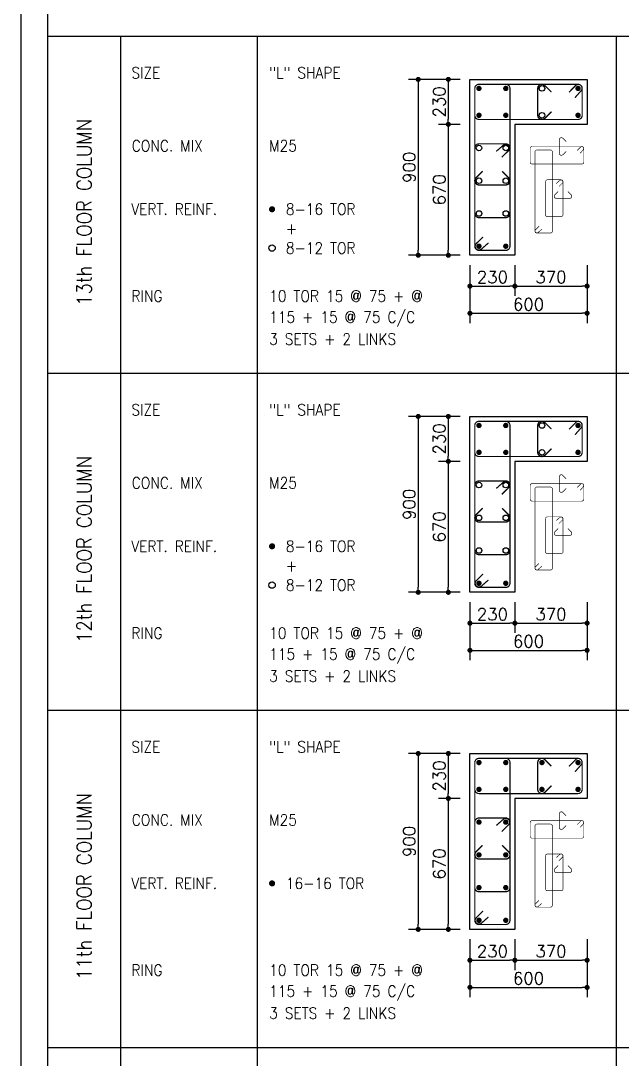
# Model space of a CAD drawing. Extents: x -200722 to 834823, y -494970 to 88783.
# Drawn here: x 329946 to 342269, y -154676 to -133417 of the extents above; entities that cross this region are included whole.
import ezdxf
from ezdxf.enums import TextEntityAlignment as Align

# ---------------------------------------------------------------- set-up
doc = ezdxf.new("R2010")
doc.units = 0
doc.header["$LTSCALE"] = 100
doc.header["$MEASUREMENT"] = 0
doc.header["$PDMODE"] = 34
doc.layers.get('0').update_dxf_attribs({"linetype": 'CONTINUOUS'})
doc.layers.get('DEFPOINTS').update_dxf_attribs({"linetype": 'CONTINUOUS'})
for name, color, linetype in [('5', 4, 'CONTINUOUS'), ('BEAM', 4, 'CONTINUOUS'), ('column', 240, 'CONTINUOUS'), ('STEEL', 6, 'CONTINUOUS'), ('TEXT', 2, 'CONTINUOUS')]:
    doc.layers.add(name, color=color, linetype=linetype)
doc.layers.add('9_PRINT BOUNDARY_NON PRINT', color=32, linetype='CONTINUOUS', plot=False)
doc.layers.add('9_TITLE TEXT', color=7, linetype='CONTINUOUS', lineweight=20)
doc.layers.add('g-dim', color=6, linetype='CONTINUOUS', lineweight=9)
doc.styles.add('ROMANS', font='romans.shx')
doc.styles.get("Standard").update_dxf_attribs({"font": 'simplex.shx'})
doc.dimstyles.new('STANDARD$0', dxfattribs={"dimtxt": 2.5, "dimasz": 2.5, "dimexe": 2, "dimexo": 0.7, "dimgap": 0.9, "dimtad": 1, "dimdec": 0, "dimdsep": 46, "dimtxsty": 'ROMANS', "dimcen": 0.09, "dimclrd": 4, "dimclre": 4, "dimclrt": 3, "dimadec": 0, "dimazin": 0, "dimtfac": 1, "dimtdec": 0, "dimtmove": 0, "dimatfit": 3, "dimfxl": 1, "dimtolj": 1, "dimtzin": 0, "dimarcsym": 0})

# ---------------------------------------------------------------- blocks, each defined once
blk = doc.blocks.new('DOT')
at = {"color": 0, "linetype": 'ByBlock'}
blk.add_line((-0.5, 0), (-1, 0), dxfattribs=at)
at = {"color": 0, "linetype": 'ByBlock', "const_width": 0.5}
blk.add_lwpolyline([(-0.25, 0, 1), (0.25, 0, 1)], format="xyb", close=True, dxfattribs=at)
blk = doc.blocks.new('*D1723')
at = {"layer": 'BEAM', "color": 0, "lineweight": -2, "transparency": 16777216}
for p, q in [((340069, -145317), (340069, -145949)), ((341549, -145317), (341549, -145949)), ((340173, -145749), (341445, -145749))]:
    blk.add_line(p, q, dxfattribs=at)
at = {"layer": 'DEFPOINTS', "color": 0, "lineweight": -3, "transparency": 16777216}
for p in [(340069, -145117), (341549, -145117), (341549, -145749)]:
    blk.add_point(p, dxfattribs=at)
at = {"layer": 'BEAM', "color": 0, "lineweight": -2, "transparency": 16777216, "xscale": 104, "yscale": 104, "zscale": 104, "rotation": 180}
blk.add_blockref('DOT', (340069, -145749), dxfattribs=at)
at = {"layer": 'BEAM', "color": 0, "lineweight": -2, "transparency": 16777216, "xscale": 104, "yscale": 104, "zscale": 104}
blk.add_blockref('DOT', (341549, -145749), dxfattribs=at)
at = {"layer": 'BEAM', "color": 0, "transparency": 16777216, "insert": (340809, -145565), "char_height": 248, "attachment_point": 5}
blk.add_mtext('\\A1;370', dxfattribs=at)
blk = doc.blocks.new('_DOT')
at = {"color": 0, "linetype": 'ByBlock'}
blk.add_line((-0.5, 0), (-1, 0), dxfattribs=at)
at = {"color": 0, "linetype": 'ByBlock', "const_width": 0.5}
blk.add_lwpolyline([(-0.25, 0, 1), (0.25, 0, 1)], format="xyb", close=True, dxfattribs=at)
blk = doc.blocks.new('*D1724')
at = {"layer": 'BEAM', "color": 0, "lineweight": -2, "transparency": 16777216}
for p, q in [((338949, -141517), (338506, -141517)), ((338706, -141621), (338706, -142333)), ((338949, -142437), (338506, -142437))]:
    blk.add_line(p, q, dxfattribs=at)
at = {"layer": 'DEFPOINTS', "color": 0, "lineweight": -3, "transparency": 16777216}
for p in [(339149, -141517, 27583), (338706, -142437), (339149, -142437, 27583)]:
    blk.add_point(p, dxfattribs=at)
at = {"layer": 'BEAM', "color": 0, "lineweight": -2, "transparency": 16777216, "xscale": 104, "yscale": 104, "zscale": 104}
for p, rotation in [((338706, -141517), 90), ((338706, -142437), 270)]:
    blk.add_blockref('DOT', p, dxfattribs=dict(at, rotation=rotation))
at = {"layer": 'BEAM', "color": 0, "transparency": 16777216, "insert": (338522, -141977), "char_height": 248, "attachment_point": 5, "rotation": 90}
blk.add_mtext('\\A1;230', dxfattribs=at)
blk = doc.blocks.new('*D1725')
at = {"layer": 'BEAM', "color": 0, "lineweight": -2, "transparency": 16777216}
for p, q in [((338949, -142437), (338506, -142437)), ((338706, -142541), (338706, -145013)), ((338949, -145117), (338506, -145117))]:
    blk.add_line(p, q, dxfattribs=at)
at = {"layer": 'DEFPOINTS', "color": 0, "lineweight": -3, "transparency": 16777216}
for p in [(339149, -142437, 27583), (338706, -145117), (339149, -145117, 27583)]:
    blk.add_point(p, dxfattribs=at)
at = {"layer": 'BEAM', "color": 0, "lineweight": -2, "transparency": 16777216, "xscale": 104, "yscale": 104, "zscale": 104}
for p, rotation in [((338706, -142437), 90), ((338706, -145117), 270)]:
    blk.add_blockref('DOT', p, dxfattribs=dict(at, rotation=rotation))
at = {"layer": 'BEAM', "color": 0, "transparency": 16777216, "insert": (338522, -143777), "char_height": 248, "attachment_point": 5, "rotation": 90}
blk.add_mtext('\\A1;670', dxfattribs=at)
blk = doc.blocks.new('*D1726')
at = {"layer": 'BEAM', "color": 0, "lineweight": -2, "transparency": 16777216}
for p, q in [((338949, -141517), (337889, -141517)), ((338089, -141621), (338089, -145013)), ((338949, -145117), (337889, -145117))]:
    blk.add_line(p, q, dxfattribs=at)
at = {"layer": 'DEFPOINTS', "color": 0, "lineweight": -3, "transparency": 16777216}
for p in [(339149, -141517, 27583), (338089, -145117), (339149, -145117, 27583)]:
    blk.add_point(p, dxfattribs=at)
at = {"layer": 'BEAM', "color": 0, "lineweight": -2, "transparency": 16777216, "xscale": 104, "yscale": 104, "zscale": 104}
for p, rotation in [((338089, -141517), 90), ((338089, -145117), 270)]:
    blk.add_blockref('DOT', p, dxfattribs=dict(at, rotation=rotation))
at = {"layer": 'BEAM', "color": 0, "transparency": 16777216, "insert": (337905, -143317), "char_height": 248, "attachment_point": 5, "rotation": 90}
blk.add_mtext('\\A1;900', dxfattribs=at)
blk = doc.blocks.new('*D1727')
at = {"layer": 'BEAM', "color": 0, "lineweight": -2, "transparency": 16777216}
for p, q in [((339149, -145317), (339149, -145949)), ((340069, -145317), (340069, -145949)), ((339253, -145749), (339965, -145749))]:
    blk.add_line(p, q, dxfattribs=at)
at = {"layer": 'DEFPOINTS', "color": 0, "lineweight": -3, "transparency": 16777216}
for p in [(339149, -145117), (340069, -145117), (340069, -145749)]:
    blk.add_point(p, dxfattribs=at)
at = {"layer": 'BEAM', "color": 0, "lineweight": -2, "transparency": 16777216, "xscale": 104, "yscale": 104, "zscale": 104, "rotation": 180}
blk.add_blockref('DOT', (339149, -145749), dxfattribs=at)
at = {"layer": 'BEAM', "color": 0, "lineweight": -2, "transparency": 16777216, "xscale": 104, "yscale": 104, "zscale": 104}
blk.add_blockref('DOT', (340069, -145749), dxfattribs=at)
at = {"layer": 'BEAM', "color": 0, "transparency": 16777216, "insert": (339609, -145565), "char_height": 248, "attachment_point": 5}
blk.add_mtext('\\A1;230', dxfattribs=at)
blk = doc.blocks.new('*D1728')
at = {"layer": 'BEAM', "color": 0, "lineweight": -2, "transparency": 16777216}
for p, q in [((339149, -145749), (339149, -146505)), ((341549, -145749), (341549, -146505)), ((339253, -146305), (341445, -146305))]:
    blk.add_line(p, q, dxfattribs=at)
at = {"layer": 'DEFPOINTS', "color": 0, "lineweight": -3, "transparency": 16777216}
for p in [(339149, -145549), (341549, -145549), (341549, -146305)]:
    blk.add_point(p, dxfattribs=at)
at = {"layer": 'BEAM', "color": 0, "lineweight": -2, "transparency": 16777216, "xscale": 104, "yscale": 104, "zscale": 104, "rotation": 180}
blk.add_blockref('DOT', (339149, -146305), dxfattribs=at)
at = {"layer": 'BEAM', "color": 0, "lineweight": -2, "transparency": 16777216, "xscale": 104, "yscale": 104, "zscale": 104}
blk.add_blockref('DOT', (341549, -146305), dxfattribs=at)
at = {"layer": 'BEAM', "color": 0, "transparency": 16777216, "insert": (340349, -146121), "char_height": 248, "attachment_point": 5}
blk.add_mtext('\\A1;600', dxfattribs=at)
blk = doc.blocks.new('*D1729')
at = {"layer": 'BEAM', "color": 0, "lineweight": -2, "transparency": 16777216}
for p, q in [((340069, -138417), (340069, -139049)), ((341549, -138417), (341549, -139049)), ((340173, -138849), (341445, -138849))]:
    blk.add_line(p, q, dxfattribs=at)
at = {"layer": 'DEFPOINTS', "color": 0, "lineweight": -3, "transparency": 16777216}
for p in [(340069, -138217), (341549, -138217), (341549, -138849)]:
    blk.add_point(p, dxfattribs=at)
at = {"layer": 'BEAM', "color": 0, "lineweight": -2, "transparency": 16777216, "xscale": 104, "yscale": 104, "zscale": 104, "rotation": 180}
blk.add_blockref('DOT', (340069, -138849), dxfattribs=at)
at = {"layer": 'BEAM', "color": 0, "lineweight": -2, "transparency": 16777216, "xscale": 104, "yscale": 104, "zscale": 104}
blk.add_blockref('DOT', (341549, -138849), dxfattribs=at)
at = {"layer": 'BEAM', "color": 0, "transparency": 16777216, "insert": (340809, -138665), "char_height": 248, "attachment_point": 5}
blk.add_mtext('\\A1;370', dxfattribs=at)
blk = doc.blocks.new('*D1730')
at = {"layer": 'BEAM', "color": 0, "lineweight": -2, "transparency": 16777216}
for p, q in [((338949, -134617), (338506, -134617)), ((338706, -134721), (338706, -135433)), ((338949, -135537), (338506, -135537))]:
    blk.add_line(p, q, dxfattribs=at)
at = {"layer": 'DEFPOINTS', "color": 0, "lineweight": -3, "transparency": 16777216}
for p in [(339149, -134617, 27583), (338706, -135537), (339149, -135537, 27583)]:
    blk.add_point(p, dxfattribs=at)
at = {"layer": 'BEAM', "color": 0, "lineweight": -2, "transparency": 16777216, "xscale": 104, "yscale": 104, "zscale": 104}
for p, rotation in [((338706, -134617), 90), ((338706, -135537), 270)]:
    blk.add_blockref('DOT', p, dxfattribs=dict(at, rotation=rotation))
at = {"layer": 'BEAM', "color": 0, "transparency": 16777216, "insert": (338522, -135077), "char_height": 248, "attachment_point": 5, "rotation": 90}
blk.add_mtext('\\A1;230', dxfattribs=at)
blk = doc.blocks.new('*D1731')
at = {"layer": 'BEAM', "color": 0, "lineweight": -2, "transparency": 16777216}
for p, q in [((338949, -135537), (338506, -135537)), ((338706, -135641), (338706, -138113)), ((338949, -138217), (338506, -138217))]:
    blk.add_line(p, q, dxfattribs=at)
at = {"layer": 'DEFPOINTS', "color": 0, "lineweight": -3, "transparency": 16777216}
for p in [(339149, -135537, 27583), (338706, -138217), (339149, -138217, 27583)]:
    blk.add_point(p, dxfattribs=at)
at = {"layer": 'BEAM', "color": 0, "lineweight": -2, "transparency": 16777216, "xscale": 104, "yscale": 104, "zscale": 104}
for p, rotation in [((338706, -135537), 90), ((338706, -138217), 270)]:
    blk.add_blockref('DOT', p, dxfattribs=dict(at, rotation=rotation))
at = {"layer": 'BEAM', "color": 0, "transparency": 16777216, "insert": (338522, -136877), "char_height": 248, "attachment_point": 5, "rotation": 90}
blk.add_mtext('\\A1;670', dxfattribs=at)
blk = doc.blocks.new('*D1732')
at = {"layer": 'BEAM', "color": 0, "lineweight": -2, "transparency": 16777216}
for p, q in [((338949, -134617), (337889, -134617)), ((338089, -134721), (338089, -138113)), ((338949, -138217), (337889, -138217))]:
    blk.add_line(p, q, dxfattribs=at)
at = {"layer": 'DEFPOINTS', "color": 0, "lineweight": -3, "transparency": 16777216}
for p in [(339149, -134617, 27583), (338089, -138217), (339149, -138217, 27583)]:
    blk.add_point(p, dxfattribs=at)
at = {"layer": 'BEAM', "color": 0, "lineweight": -2, "transparency": 16777216, "xscale": 104, "yscale": 104, "zscale": 104}
for p, rotation in [((338089, -134617), 90), ((338089, -138217), 270)]:
    blk.add_blockref('DOT', p, dxfattribs=dict(at, rotation=rotation))
at = {"layer": 'BEAM', "color": 0, "transparency": 16777216, "insert": (337905, -136417), "char_height": 248, "attachment_point": 5, "rotation": 90}
blk.add_mtext('\\A1;900', dxfattribs=at)
blk = doc.blocks.new('*D1733')
at = {"layer": 'BEAM', "color": 0, "lineweight": -2, "transparency": 16777216}
for p, q in [((339149, -138417), (339149, -139049)), ((340069, -138417), (340069, -139049)), ((339253, -138849), (339965, -138849))]:
    blk.add_line(p, q, dxfattribs=at)
at = {"layer": 'DEFPOINTS', "color": 0, "lineweight": -3, "transparency": 16777216}
for p in [(339149, -138217), (340069, -138217), (340069, -138849)]:
    blk.add_point(p, dxfattribs=at)
at = {"layer": 'BEAM', "color": 0, "lineweight": -2, "transparency": 16777216, "xscale": 104, "yscale": 104, "zscale": 104, "rotation": 180}
blk.add_blockref('DOT', (339149, -138849), dxfattribs=at)
at = {"layer": 'BEAM', "color": 0, "lineweight": -2, "transparency": 16777216, "xscale": 104, "yscale": 104, "zscale": 104}
blk.add_blockref('DOT', (340069, -138849), dxfattribs=at)
at = {"layer": 'BEAM', "color": 0, "transparency": 16777216, "insert": (339609, -138665), "char_height": 248, "attachment_point": 5}
blk.add_mtext('\\A1;230', dxfattribs=at)
blk = doc.blocks.new('*D1734')
at = {"layer": 'BEAM', "color": 0, "lineweight": -2, "transparency": 16777216}
for p, q in [((339149, -138849), (339149, -139605)), ((341549, -138849), (341549, -139605)), ((339253, -139405), (341445, -139405))]:
    blk.add_line(p, q, dxfattribs=at)
at = {"layer": 'DEFPOINTS', "color": 0, "lineweight": -3, "transparency": 16777216}
for p in [(339149, -138649), (341549, -138649), (341549, -139405)]:
    blk.add_point(p, dxfattribs=at)
at = {"layer": 'BEAM', "color": 0, "lineweight": -2, "transparency": 16777216, "xscale": 104, "yscale": 104, "zscale": 104, "rotation": 180}
blk.add_blockref('DOT', (339149, -139405), dxfattribs=at)
at = {"layer": 'BEAM', "color": 0, "lineweight": -2, "transparency": 16777216, "xscale": 104, "yscale": 104, "zscale": 104}
blk.add_blockref('DOT', (341549, -139405), dxfattribs=at)
at = {"layer": 'BEAM', "color": 0, "transparency": 16777216, "insert": (340349, -139221), "char_height": 248, "attachment_point": 5}
blk.add_mtext('\\A1;600', dxfattribs=at)
blk = doc.blocks.new('*D1783')
at = {"layer": 'BEAM', "color": 0, "lineweight": -2, "transparency": 16777216}
for p, q in [((340069, -152217), (340069, -152849)), ((341549, -152217), (341549, -152849)), ((340173, -152649), (341445, -152649))]:
    blk.add_line(p, q, dxfattribs=at)
at = {"layer": 'DEFPOINTS', "color": 0, "lineweight": -3, "transparency": 16777216}
for p in [(340069, -152017), (341549, -152017), (341549, -152649)]:
    blk.add_point(p, dxfattribs=at)
at = {"layer": 'BEAM', "color": 0, "lineweight": -2, "transparency": 16777216, "xscale": 104, "yscale": 104, "zscale": 104, "rotation": 180}
blk.add_blockref('DOT', (340069, -152649), dxfattribs=at)
at = {"layer": 'BEAM', "color": 0, "lineweight": -2, "transparency": 16777216, "xscale": 104, "yscale": 104, "zscale": 104}
blk.add_blockref('DOT', (341549, -152649), dxfattribs=at)
at = {"layer": 'BEAM', "color": 0, "transparency": 16777216, "insert": (340809, -152465), "char_height": 248, "attachment_point": 5}
blk.add_mtext('\\A1;370', dxfattribs=at)
blk = doc.blocks.new('*D1784')
at = {"layer": 'BEAM', "color": 0, "lineweight": -2, "transparency": 16777216}
for p, q in [((338949, -148417), (338506, -148417)), ((338706, -148521), (338706, -149233)), ((338949, -149337), (338506, -149337))]:
    blk.add_line(p, q, dxfattribs=at)
at = {"layer": 'DEFPOINTS', "color": 0, "lineweight": -3, "transparency": 16777216}
for p in [(339149, -148417, 27583), (338706, -149337), (339149, -149337, 27583)]:
    blk.add_point(p, dxfattribs=at)
at = {"layer": 'BEAM', "color": 0, "lineweight": -2, "transparency": 16777216, "xscale": 104, "yscale": 104, "zscale": 104}
for p, rotation in [((338706, -148417), 90), ((338706, -149337), 270)]:
    blk.add_blockref('DOT', p, dxfattribs=dict(at, rotation=rotation))
at = {"layer": 'BEAM', "color": 0, "transparency": 16777216, "insert": (338522, -148877), "char_height": 248, "attachment_point": 5, "rotation": 90}
blk.add_mtext('\\A1;230', dxfattribs=at)
blk = doc.blocks.new('*D1785')
at = {"layer": 'BEAM', "color": 0, "lineweight": -2, "transparency": 16777216}
for p, q in [((338949, -149337), (338506, -149337)), ((338706, -149441), (338706, -151913)), ((338949, -152017), (338506, -152017))]:
    blk.add_line(p, q, dxfattribs=at)
at = {"layer": 'DEFPOINTS', "color": 0, "lineweight": -3, "transparency": 16777216}
for p in [(339149, -149337, 27583), (338706, -152017), (339149, -152017, 27583)]:
    blk.add_point(p, dxfattribs=at)
at = {"layer": 'BEAM', "color": 0, "lineweight": -2, "transparency": 16777216, "xscale": 104, "yscale": 104, "zscale": 104}
for p, rotation in [((338706, -149337), 90), ((338706, -152017), 270)]:
    blk.add_blockref('DOT', p, dxfattribs=dict(at, rotation=rotation))
at = {"layer": 'BEAM', "color": 0, "transparency": 16777216, "insert": (338522, -150677), "char_height": 248, "attachment_point": 5, "rotation": 90}
blk.add_mtext('\\A1;670', dxfattribs=at)
blk = doc.blocks.new('*D1786')
at = {"layer": 'BEAM', "color": 0, "lineweight": -2, "transparency": 16777216}
for p, q in [((338949, -148417), (337889, -148417)), ((338089, -148521), (338089, -151913)), ((338949, -152017), (337889, -152017))]:
    blk.add_line(p, q, dxfattribs=at)
at = {"layer": 'DEFPOINTS', "color": 0, "lineweight": -3, "transparency": 16777216}
for p in [(339149, -148417, 27583), (338089, -152017), (339149, -152017, 27583)]:
    blk.add_point(p, dxfattribs=at)
at = {"layer": 'BEAM', "color": 0, "lineweight": -2, "transparency": 16777216, "xscale": 104, "yscale": 104, "zscale": 104}
for p, rotation in [((338089, -148417), 90), ((338089, -152017), 270)]:
    blk.add_blockref('DOT', p, dxfattribs=dict(at, rotation=rotation))
at = {"layer": 'BEAM', "color": 0, "transparency": 16777216, "insert": (337905, -150217), "char_height": 248, "attachment_point": 5, "rotation": 90}
blk.add_mtext('\\A1;900', dxfattribs=at)
blk = doc.blocks.new('*D1787')
at = {"layer": 'BEAM', "color": 0, "lineweight": -2, "transparency": 16777216}
for p, q in [((339149, -152217), (339149, -152849)), ((340069, -152217), (340069, -152849)), ((339253, -152649), (339965, -152649))]:
    blk.add_line(p, q, dxfattribs=at)
at = {"layer": 'DEFPOINTS', "color": 0, "lineweight": -3, "transparency": 16777216}
for p in [(339149, -152017), (340069, -152017), (340069, -152649)]:
    blk.add_point(p, dxfattribs=at)
at = {"layer": 'BEAM', "color": 0, "lineweight": -2, "transparency": 16777216, "xscale": 104, "yscale": 104, "zscale": 104, "rotation": 180}
blk.add_blockref('DOT', (339149, -152649), dxfattribs=at)
at = {"layer": 'BEAM', "color": 0, "lineweight": -2, "transparency": 16777216, "xscale": 104, "yscale": 104, "zscale": 104}
blk.add_blockref('DOT', (340069, -152649), dxfattribs=at)
at = {"layer": 'BEAM', "color": 0, "transparency": 16777216, "insert": (339609, -152465), "char_height": 248, "attachment_point": 5}
blk.add_mtext('\\A1;230', dxfattribs=at)
blk = doc.blocks.new('*D1788')
at = {"layer": 'BEAM', "color": 0, "lineweight": -2, "transparency": 16777216}
for p, q in [((339149, -152649), (339149, -153405)), ((341549, -152649), (341549, -153405)), ((339253, -153205), (341445, -153205))]:
    blk.add_line(p, q, dxfattribs=at)
at = {"layer": 'DEFPOINTS', "color": 0, "lineweight": -3, "transparency": 16777216}
for p in [(339149, -152449), (341549, -152449), (341549, -153205)]:
    blk.add_point(p, dxfattribs=at)
at = {"layer": 'BEAM', "color": 0, "lineweight": -2, "transparency": 16777216, "xscale": 104, "yscale": 104, "zscale": 104, "rotation": 180}
blk.add_blockref('DOT', (339149, -153205), dxfattribs=at)
at = {"layer": 'BEAM', "color": 0, "lineweight": -2, "transparency": 16777216, "xscale": 104, "yscale": 104, "zscale": 104}
blk.add_blockref('DOT', (341549, -153205), dxfattribs=at)
at = {"layer": 'BEAM', "color": 0, "transparency": 16777216, "insert": (340349, -153021), "char_height": 248, "attachment_point": 5}
blk.add_mtext('\\A1;600', dxfattribs=at)

msp = doc.modelspace()

# ---------------------------------------------------------------- linework, layer by layer
at = {"color": 18, "true_color": 0x000000}
msp.add_lwpolyline([(330496.4, -183032.7), (421906.4, -183032.7), (421906.4, -118792.7), (330496.4, -118792.7)], close=True, dxfattribs=at)
at = {"layer": '5', "color": 7, "lineweight": -2}
for p, q in [((330496.4, -133732.7), (355643.1, -133732.7)), ((331996.4, -183032.7), (331996.4, -133732.7)), ((334796.4, -183032.7), (334796.4, -133732.7)), ((342152.3, -183032.7), (342152.3, -133732.7)), ((330496.4, -140632.7), (355643.1, -140632.7)), ((330496.4, -147532.7), (355643.1, -147532.7)), ((330496.4, -154432.7), (355643.1, -154432.7))]:
    msp.add_line(p, q, dxfattribs=at)
at = {"layer": '9_PRINT BOUNDARY_NON PRINT', "color": 18, "true_color": 0x000000}
msp.add_lwpolyline([(329946.4, -183582.7), (422456.4, -183582.7), (422456.4, -118242.7), (329946.4, -118242.7)], close=True, dxfattribs=at)
at = {"layer": '9_TITLE TEXT', "color": 18, "true_color": 0x000000}
msp.add_lwpolyline([(421906.4, -118792.7), (330496.4, -118792.7), (330496.4, -183032.7), (421906.4, -183032.7)], dxfattribs=at)
at = {"layer": 'column', "color": 4, "linetype": 'Continuous'}
for points in [[(340068.5, -135537), (340068.5, -138217), (339148.5, -138217), (339148.5, -134617), (341548.5, -134617), (341548.5, -135537), (340068.5, -135537)], [(340068.5, -134617), (340068.5, -134617.1)], [(340068.5, -142437), (340068.5, -145117), (339148.5, -145117), (339148.5, -141517), (341548.5, -141517), (341548.5, -142437), (340068.5, -142437)], [(340068.5, -141517), (340068.5, -141517.1)], [(340068.5, -149337), (340068.5, -152017), (339148.5, -152017), (339148.5, -148417), (341548.5, -148417), (341548.5, -149337), (340068.5, -149337)], [(340068.5, -148417), (340068.5, -148417.1)]]:
    msp.add_lwpolyline(points, dxfattribs=at)
at = {"layer": 'g-dim', "color": 62, "lineweight": -2}
for points, const_width in [([(339333.5, -137447), (339883.5, -137447, 0.4142136), (339968.5, -137362), (339968.5, -136022, 0.4142136), (339883.5, -135937), (339333.5, -135937, 0.4142136), (339248.5, -136022), (339248.5, -137362, 0.4142136)], 25), ([(340738.3, -137427.4), (341013.3, -137427.4, 0.4142136), (341055.8, -137384.9), (341055.8, -136714.9, 0.4142136), (341013.3, -136672.4), (340738.3, -136672.4, 0.4142136), (340695.8, -136714.9), (340695.8, -137384.9, 0.4142136)], 12.5), ([(339333.5, -144347), (339883.5, -144347, 0.4142136), (339968.5, -144262), (339968.5, -142922, 0.4142136), (339883.5, -142837), (339333.5, -142837, 0.4142136), (339248.5, -142922), (339248.5, -144262, 0.4142136)], 25), ([(340738.3, -144327.4), (341013.3, -144327.4, 0.4142136), (341055.8, -144284.9), (341055.8, -143614.9, 0.4142136), (341013.3, -143572.4), (340738.3, -143572.4, 0.4142136), (340695.8, -143614.9), (340695.8, -144284.9, 0.4142136)], 12.5), ([(339333.5, -151247), (339883.5, -151247, 0.4142136), (339968.5, -151162), (339968.5, -149822, 0.4142136), (339883.5, -149737), (339333.5, -149737, 0.4142136), (339248.5, -149822), (339248.5, -151162, 0.4142136)], 25), ([(340738.3, -151227.4), (341013.3, -151227.4, 0.4142136), (341055.8, -151184.9), (341055.8, -150514.9, 0.4142136), (341013.3, -150472.4), (340738.3, -150472.4, 0.4142136), (340695.8, -150514.9), (340695.8, -151184.9, 0.4142136)], 12.5)]:
    msp.add_lwpolyline(points, format="xyb", close=True, dxfattribs=dict(at, const_width=const_width))
for points, const_width in [([(339800.3, -136212.9), (339942.4, -136072.2, 0.9275277), (339832.8, -135963.6), (339687.8, -136091)], 25), ([(340971.7, -136810.3), (341042.8, -136740, 0.9275277), (340988, -136685.7), (340915.5, -136749.3)], 12.5), ([(339800.3, -143112.9), (339942.4, -142972.2, 0.9275277), (339832.8, -142863.6), (339687.8, -142991)], 25), ([(340971.7, -143710.3), (341042.8, -143640, 0.9275277), (340988, -143585.7), (340915.5, -143649.3)], 12.5), ([(339800.3, -150012.9), (339942.4, -149872.2, 0.9275277), (339832.8, -149763.6), (339687.8, -149891)], 25), ([(340971.7, -150610.3), (341042.8, -150540, 0.9275277), (340988, -150485.7), (340915.5, -150549.3)], 12.5)]:
    msp.add_lwpolyline(points, format="xyb", dxfattribs=dict(at, const_width=const_width))
at = {"layer": 'STEEL', "color": 18, "true_color": 0x000000}
for points, const_width in [([(339333.5, -134717), (339883.5, -134717, -0.4142136), (339968.5, -134802), (339968.5, -138032, -0.4142136), (339883.5, -138117), (339333.5, -138117, -0.4142136), (339248.5, -138032), (339248.5, -134802, -0.4142136)], 25), ([(339333.5, -134717), (341363.5, -134717, -0.4142136), (341448.5, -134802), (341448.5, -135352, -0.4142136), (341363.5, -135437), (339333.5, -135437, -0.4142136), (339248.5, -135352), (339248.5, -134802, -0.4142136)], 25), ([(340424.6, -135990.7), (341439.6, -135990.7, -0.4142136), (341482.1, -136033.2), (341482.1, -136308.2, -0.4142136), (341439.6, -136350.7), (340424.6, -136350.7, -0.4142136), (340382.1, -136308.2), (340382.1, -136033.2, -0.4142136)], 12.5), ([(340521.8, -136062.4), (340796.8, -136062.4, -0.4142136), (340839.3, -136104.9), (340839.3, -137719.9, -0.4142136), (340796.8, -137762.4), (340521.8, -137762.4, -0.4142136), (340479.3, -137719.9), (340479.3, -136104.9, -0.4142136)], 12.5), ([(335063.8, -137275.2, 1), (335126.3, -137275.2, 1)], 62.5), ([(339333.5, -141617), (339883.5, -141617, -0.4142136), (339968.5, -141702), (339968.5, -144932, -0.4142136), (339883.5, -145017), (339333.5, -145017, -0.4142136), (339248.5, -144932), (339248.5, -141702, -0.4142136)], 25), ([(339333.5, -141617), (341363.5, -141617, -0.4142136), (341448.5, -141702), (341448.5, -142252, -0.4142136), (341363.5, -142337), (339333.5, -142337, -0.4142136), (339248.5, -142252), (339248.5, -141702, -0.4142136)], 25), ([(340424.6, -142890.7), (341439.6, -142890.7, -0.4142136), (341482.1, -142933.2), (341482.1, -143208.2, -0.4142136), (341439.6, -143250.7), (340424.6, -143250.7, -0.4142136), (340382.1, -143208.2), (340382.1, -142933.2, -0.4142136)], 12.5), ([(340521.8, -142962.4), (340796.8, -142962.4, -0.4142136), (340839.3, -143004.9), (340839.3, -144619.9, -0.4142136), (340796.8, -144662.4), (340521.8, -144662.4, -0.4142136), (340479.3, -144619.9), (340479.3, -143004.9, -0.4142136)], 12.5), ([(335063.8, -144175.2, 1), (335126.3, -144175.2, 1)], 62.5), ([(339333.5, -148517), (339883.5, -148517, -0.4142136), (339968.5, -148602), (339968.5, -151832, -0.4142136), (339883.5, -151917), (339333.5, -151917, -0.4142136), (339248.5, -151832), (339248.5, -148602, -0.4142136)], 25), ([(339333.5, -148517), (341363.5, -148517, -0.4142136), (341448.5, -148602), (341448.5, -149152, -0.4142136), (341363.5, -149237), (339333.5, -149237, -0.4142136), (339248.5, -149152), (339248.5, -148602, -0.4142136)], 25), ([(340424.6, -149790.7), (341439.6, -149790.7, -0.4142136), (341482.1, -149833.2), (341482.1, -150108.2, -0.4142136), (341439.6, -150150.7), (340424.6, -150150.7, -0.4142136), (340382.1, -150108.2), (340382.1, -149833.2, -0.4142136)], 12.5), ([(340521.8, -149862.4), (340796.8, -149862.4, -0.4142136), (340839.3, -149904.9), (340839.3, -151519.9, -0.4142136), (340796.8, -151562.4), (340521.8, -151562.4, -0.4142136), (340479.3, -151519.9), (340479.3, -149904.9, -0.4142136)], 12.5), ([(335063.8, -151075.2, 1), (335126.3, -151075.2, 1)], 62.5)]:
    msp.add_lwpolyline(points, format="xyb", close=True, dxfattribs=dict(at, const_width=const_width))
at = {"layer": 'STEEL', "color": 18, "linetype": 'Continuous', "true_color": 0x000000, "const_width": 55}
for points in [[(339333.5, -134774.5, -1), (339333.5, -134829.5, -1)], [(339883.5, -134774.5, 1), (339883.5, -134829.5, 1)], [(341363.5, -134774.5, 1), (341363.5, -134829.5, 1)], [(339333.5, -135379.5, 1), (339333.5, -135324.5, 1)], [(339883.5, -135379.5, -1), (339883.5, -135324.5, -1)], [(341363.5, -135379.5, -1), (341363.5, -135324.5, -1)], [(339333.5, -138059.5, 1), (339333.5, -138004.5, 1)], [(339883.5, -138059.5, -1), (339883.5, -138004.5, -1)], [(339333.5, -141674.5, -1), (339333.5, -141729.5, -1)], [(339883.5, -141674.5, 1), (339883.5, -141729.5, 1)], [(341363.5, -141674.5, 1), (341363.5, -141729.5, 1)], [(339333.5, -142279.5, 1), (339333.5, -142224.5, 1)], [(339883.5, -142279.5, -1), (339883.5, -142224.5, -1)], [(341363.5, -142279.5, -1), (341363.5, -142224.5, -1)], [(339333.5, -144959.5, 1), (339333.5, -144904.5, 1)], [(339883.5, -144959.5, -1), (339883.5, -144904.5, -1)], [(339333.5, -148574.5, -1), (339333.5, -148629.5, -1)], [(339883.5, -148574.5, 1), (339883.5, -148629.5, 1)], [(340623.5, -148574.5, 1), (340623.5, -148629.5, 1)], [(341363.5, -148574.5, 1), (341363.5, -148629.5, 1)], [(339333.5, -149179.5, 1), (339333.5, -149124.5, 1)], [(339883.5, -149179.5, -1), (339883.5, -149124.5, -1)], [(340623.5, -149179.5, -1), (340623.5, -149124.5, -1)], [(341363.5, -149179.5, -1), (341363.5, -149124.5, -1)], [(339333.5, -149849.5, 1), (339333.5, -149794.5, 1)], [(339883.5, -149849.5, -1), (339883.5, -149794.5, -1)], [(339333.5, -150519.5, 1), (339333.5, -150464.5, 1)], [(339883.5, -150519.5, -1), (339883.5, -150464.5, -1)], [(339333.5, -151189.5, 1), (339333.5, -151134.5, 1)], [(339883.5, -151189.5, -1), (339883.5, -151134.5, -1)], [(339333.5, -151859.5, 1), (339333.5, -151804.5, 1)], [(339883.5, -151859.5, -1), (339883.5, -151804.5, -1)]]:
    msp.add_lwpolyline(points, format="xyb", close=True, dxfattribs=at)
at = {"layer": 'STEEL', "color": 40}
for points in [[(340818.7, -134877, 28, 28, 0), (340683.6, -134741.9, 28, 28, 0.6681786), (340538.5, -134802, 28, 28, 0), (340538.5, -135352, 28, 28, 0.6681786), (340683.6, -135412.2, 28, 28, 0), (340818.7, -135277.1, 0, 0, 0)], [(341119.6, -135890.7, 14, 14, 0), (341052, -135823.1, 14, 14, 0.6681786), (340979.5, -135853.2, 14, 14, 0), (340979.5, -136128.2, 14, 14, 0.6681786), (341052, -136158.2, 14, 14, 0), (341119.6, -136090.7, 0, 0, 0)], [(339408.5, -136496.9, 28, 28, 0), (339273.4, -136631.9, 28, 28, 0.6681786), (339333.5, -136777, 28, 28, 0), (339883.5, -136777, 28, 28, 0.6681786), (339943.6, -136631.9, 28, 28, 0), (339808.6, -136496.9, 0, 0, 0)], [(340955.8, -136912, 14, 14, 0), (340888.3, -136979.5, 14, 14, 0.6681786), (340918.3, -137052.1, 14, 14, 0), (341193.3, -137052.1, 14, 14, 0.6681786), (341223.4, -136979.5, 14, 14, 0), (341155.9, -136912, 0, 0, 0)], [(340818.7, -141777, 28, 28, 0), (340683.6, -141641.9, 28, 28, 0.6681786), (340538.5, -141702, 28, 28, 0), (340538.5, -142252, 28, 28, 0.6681786), (340683.6, -142312.2, 28, 28, 0), (340818.7, -142177.1, 0, 0, 0)], [(341119.6, -142790.7, 14, 14, 0), (341052, -142723.1, 14, 14, 0.6681786), (340979.5, -142753.2, 14, 14, 0), (340979.5, -143028.2, 14, 14, 0.6681786), (341052, -143058.2, 14, 14, 0), (341119.6, -142990.7, 0, 0, 0)], [(339408.5, -143396.9, 28, 28, 0), (339273.4, -143531.9, 28, 28, 0.6681786), (339333.5, -143677, 28, 28, 0), (339883.5, -143677, 28, 28, 0.6681786), (339943.6, -143531.9, 28, 28, 0), (339808.6, -143396.9, 0, 0, 0)], [(340955.8, -143812, 14, 14, 0), (340888.3, -143879.5, 14, 14, 0.6681786), (340918.3, -143952.1, 14, 14, 0), (341193.3, -143952.1, 14, 14, 0.6681786), (341223.4, -143879.5, 14, 14, 0), (341155.9, -143812, 0, 0, 0)], [(340818.7, -148677, 28, 28, 0), (340683.6, -148541.9, 28, 28, 0.6681786), (340538.5, -148602, 28, 28, 0), (340538.5, -149152, 28, 28, 0.6681786), (340683.6, -149212.2, 28, 28, 0), (340818.7, -149077.1, 0, 0, 0)], [(341119.6, -149690.7, 14, 14, 0), (341052, -149623.1, 14, 14, 0.6681786), (340979.5, -149653.2, 14, 14, 0), (340979.5, -149928.2, 14, 14, 0.6681786), (341052, -149958.2, 14, 14, 0), (341119.6, -149890.7, 0, 0, 0)], [(339408.5, -150296.9, 28, 28, 0), (339273.4, -150431.9, 28, 28, 0.6681786), (339333.5, -150577, 28, 28, 0), (339883.5, -150577, 28, 28, 0.6681786), (339943.6, -150431.9, 28, 28, 0), (339808.6, -150296.9, 0, 0, 0)], [(340955.8, -150712, 14, 14, 0), (340888.3, -150779.5, 14, 14, 0.6681786), (340918.3, -150852.1, 14, 14, 0), (341193.3, -150852.1, 14, 14, 0.6681786), (341223.4, -150779.5, 14, 14, 0), (341155.9, -150712, 0, 0, 0)]]:
    msp.add_lwpolyline(points, format="xyseb", dxfattribs=at)
at = {"layer": 'STEEL', "color": 18, "true_color": 0x000000}
for points, const_width in [([(341177.9, -134879.7), (341318.6, -134737.7, -0.9275277), (341427.2, -134847.2), (341299.9, -134992.3)], 25), ([(341346.8, -136072), (341417.2, -136001, -0.9275277), (341471.5, -136055.8), (341407.8, -136128.3)], 12.5), ([(340563.4, -137624.5), (340492.3, -137694.8, 0.9275277), (340547.1, -137749.1), (340619.6, -137685.4)], 12.5), ([(339416.7, -137841.2), (339274.6, -137981.9, 0.9275277), (339384.2, -138090.5), (339529.2, -137963.1)], 25), ([(341177.9, -141779.7), (341318.6, -141637.7, -0.9275277), (341427.2, -141747.2), (341299.9, -141892.3)], 25), ([(341346.8, -142972), (341417.2, -142901, -0.9275277), (341471.5, -142955.8), (341407.8, -143028.3)], 12.5), ([(340563.4, -144524.5), (340492.3, -144594.8, 0.9275277), (340547.1, -144649.1), (340619.6, -144585.4)], 12.5), ([(339416.7, -144741.2), (339274.6, -144881.9, 0.9275277), (339384.2, -144990.5), (339529.2, -144863.1)], 25), ([(341177.9, -148679.7), (341318.6, -148537.7, -0.9275277), (341427.2, -148647.2), (341299.9, -148792.3)], 25), ([(341346.8, -149872), (341417.2, -149801, -0.9275277), (341471.5, -149855.8), (341407.8, -149928.3)], 12.5), ([(340563.4, -151424.5), (340492.3, -151494.8, 0.9275277), (340547.1, -151549.1), (340619.6, -151485.4)], 12.5), ([(339416.7, -151641.2), (339274.6, -151781.9, 0.9275277), (339384.2, -151890.5), (339529.2, -151763.1)], 25)]:
    msp.add_lwpolyline(points, format="xyb", dxfattribs=dict(at, const_width=const_width))
at = {"layer": 'STEEL', "color": 0}
for centre, radius in [((340623.5, -134802), 57), ((340623.5, -135352), 57), ((339333.5, -136022), 57), ((339883.5, -136022), 57), ((339333.5, -136692), 57), ((339883.5, -136692), 57), ((339333.5, -137362), 57), ((339883.5, -137362), 57), ((335095, -138070.1), 65.3), ((340623.5, -141702), 57), ((340623.5, -142252), 57), ((339333.5, -142922), 57), ((339883.5, -142922), 57), ((339333.5, -143592), 57), ((339883.5, -143592), 57), ((339333.5, -144262), 57), ((339883.5, -144262), 57), ((335095, -144970.1), 65.3)]:
    msp.add_circle(centre, radius, dxfattribs=at)

# ---------------------------------------------------------------- texts
at = {"layer": 'TEXT', "color": 18, "ltscale": 5, "true_color": 0x000000, "style": 'ROMANS', "width": 0.9}
for s, p in [('SIZE', (332213, -134482.7)), ('"L" SHAPE', (335036.6, -134482.7)), ('CONC. MIX', (332219.6, -135977.7)), ('M25', (335036.6, -135977.7)), ('VERT. REINF.', (332213, -137275.2)), ('8-16 TOR', (335378.2, -137275.2)), ('+', (335378.2, -137672.7)), ('8-12 TOR', (335378.2, -138070.1)), ('RING', (332213, -139052.7)), ('10 TOR 15 @ 75 + @ ', (335036.6, -139052.7)), ('115 + 15 @ 75 C/C', (335036.6, -139482.3)), ('3 SETS + 2 LINKS', (335036.6, -139932.8)), ('SIZE', (332213, -141382.7)), ('"L" SHAPE', (335036.6, -141382.7)), ('CONC. MIX', (332219.6, -142877.7)), ('M25', (335036.6, -142877.7)), ('VERT. REINF.', (332213, -144175.2)), ('8-16 TOR', (335378.2, -144175.2)), ('+', (335378.2, -144572.7)), ('8-12 TOR', (335378.2, -144970.1)), ('RING', (332213, -145952.7)), ('10 TOR 15 @ 75 + @ ', (335036.6, -145952.7)), ('115 + 15 @ 75 C/C', (335036.6, -146382.3)), ('3 SETS + 2 LINKS', (335036.6, -146832.8)), ('SIZE', (332213, -148282.7)), ('"L" SHAPE', (335036.6, -148282.7)), ('CONC. MIX', (332219.6, -149777.7)), ('M25', (335036.6, -149777.7)), ('VERT. REINF.', (332213, -151075.2)), ('16-16 TOR', (335378.2, -151075.2)), ('RING', (332213, -152852.7)), ('10 TOR 15 @ 75 + @ ', (335036.6, -152852.7)), ('115 + 15 @ 75 C/C', (335036.6, -153282.3)), ('3 SETS + 2 LINKS', (335036.6, -153732.8))]:
    msp.add_text(s, height=230, dxfattribs=at).set_placement(p, align=Align.MIDDLE_LEFT)
for s, p in [('13th FLOOR COLUMN', (331246.4, -137335.5)), ('12th FLOOR COLUMN', (331246.4, -144235.5)), ('11th FLOOR COLUMN', (331246.4, -151135.5))]:
    msp.add_text(s, height=300, rotation=90, dxfattribs=at).set_placement(p, align=Align.MIDDLE)

# ---------------------------------------------------------------- dimensions: what is measured, and where the dimension line sits
at = {"layer": 'BEAM', "color": 18, "true_color": 0x000000}
for base, p1, p2, picture, middle in [((338089.1, -138217, -27583.4), (339148.5, -134617), (339148.5, -138217), '*D1732', (337905.1, -136417, -27583.4)), ((338706.1, -135537, -27583.4), (339148.5, -134617), (339148.5, -135537), '*D1730', (338522.1, -135077, -27583.4)), ((338706.1, -138217, -27583.4), (339148.5, -135537), (339148.5, -138217), '*D1731', (338522.1, -136877, -27583.4)), ((338089.1, -145117, -27583.4), (339148.5, -141517), (339148.5, -145117), '*D1726', (337905.1, -143317, -27583.4)), ((338706.1, -142437, -27583.4), (339148.5, -141517), (339148.5, -142437), '*D1724', (338522.1, -141977, -27583.4)), ((338706.1, -145117, -27583.4), (339148.5, -142437), (339148.5, -145117), '*D1725', (338522.1, -143777, -27583.4)), ((338089.1, -152017, -27583.4), (339148.5, -148417), (339148.5, -152017), '*D1786', (337905.1, -150217, -27583.4)), ((338706.1, -149337, -27583.4), (339148.5, -148417), (339148.5, -149337), '*D1784', (338522.1, -148877, -27583.4)), ((338706.1, -152017, -27583.4), (339148.5, -149337), (339148.5, -152017), '*D1785', (338522.1, -150677, -27583.4))]:
    dim = msp.add_linear_dim(base=base, p1=p1, p2=p2, angle=90, dimstyle='STANDARD$0', override={"dimscale": 8, "dimtxt": 31, "dimasz": 13, "dimexe": 25, "dimexo": 25, "dimgap": 7.5, "dimlfac": 0.25, "dimzin": 3, "dimtxsty": 'Standard', "dimblk": 'DOT', "dimcen": 3, "dimdle": 4, "dimclrd": 0, "dimclre": 0, "dimclrt": 0, "dimtmove": 2, "dimldrblk": 'DOT', "dimtzin": 3}, dxfattribs=at)
    dim.commit()
    dim.dimension.update_dxf_attribs({"geometry": picture, "text_midpoint": middle})
for base, p1, p2, picture, middle in [((340068.5, -138848.9), (339148.5, -138217), (340068.5, -138217), '*D1733', (339608.5, -138664.9)), ((341548.5, -138848.9), (340068.5, -138217), (341548.5, -138217), '*D1729', (340808.5, -138664.9)), ((341548.5, -139404.5), (339148.5, -138648.9), (341548.5, -138648.9), '*D1734', (340348.5, -139220.5)), ((340068.5, -145748.9), (339148.5, -145117), (340068.5, -145117), '*D1727', (339608.5, -145564.9)), ((341548.5, -145748.9), (340068.5, -145117), (341548.5, -145117), '*D1723', (340808.5, -145564.9)), ((341548.5, -146304.5), (339148.5, -145548.9), (341548.5, -145548.9), '*D1728', (340348.5, -146120.5)), ((340068.5, -152648.9), (339148.5, -152017), (340068.5, -152017), '*D1787', (339608.5, -152464.9)), ((341548.5, -152648.9), (340068.5, -152017), (341548.5, -152017), '*D1783', (340808.5, -152464.9)), ((341548.5, -153204.5), (339148.5, -152448.9), (341548.5, -152448.9), '*D1788', (340348.5, -153020.5))]:
    dim = msp.add_linear_dim(base=base, p1=p1, p2=p2, dimstyle='STANDARD$0', override={"dimscale": 8, "dimtxt": 31, "dimasz": 13, "dimexe": 25, "dimexo": 25, "dimgap": 7.5, "dimlfac": 0.25, "dimzin": 3, "dimtxsty": 'Standard', "dimblk": 'DOT', "dimcen": 3, "dimdle": 4, "dimclrd": 0, "dimclre": 0, "dimclrt": 0, "dimtmove": 2, "dimldrblk": 'DOT', "dimtzin": 3}, dxfattribs=at)
    dim.commit()
    dim.dimension.update_dxf_attribs({"geometry": picture, "text_midpoint": middle})

doc.saveas('drawing.dxf')
